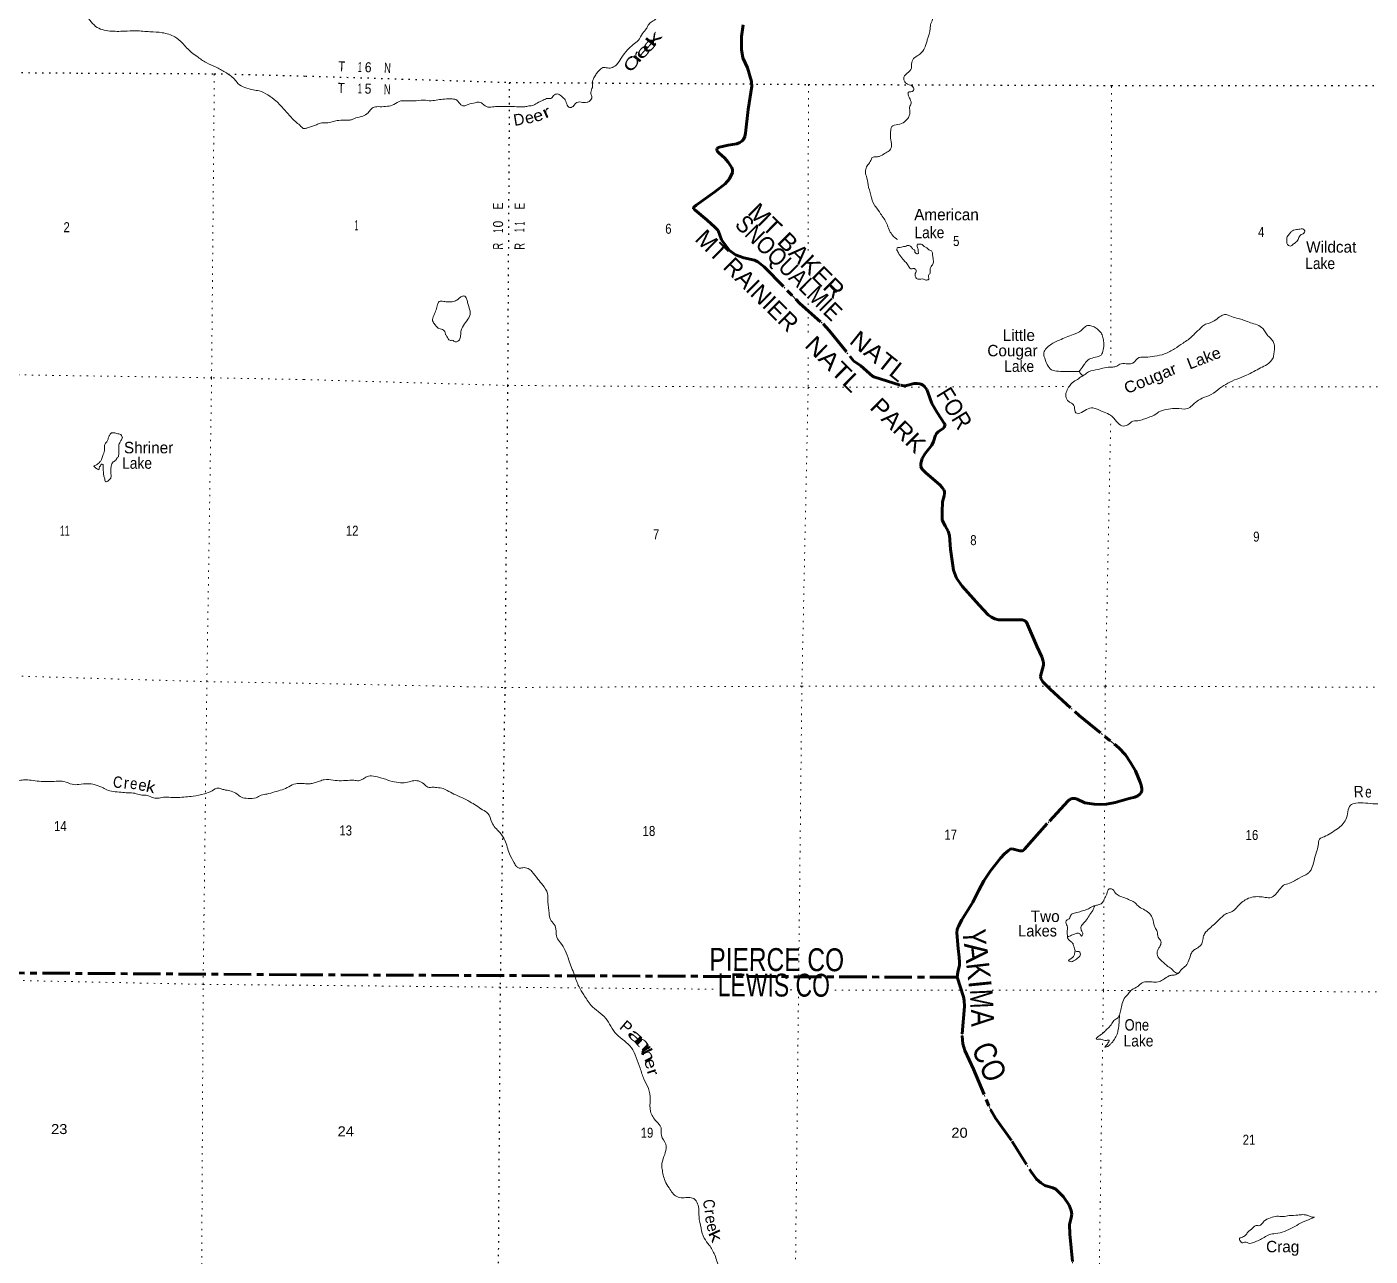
# Model space of a CAD drawing. Header units: feet. Extents: x -252658 to 9, y -366365 to -181930.
# Drawn here: x -130543 to -107069, y -267021 to -245541 of the extents above; entities that cross this region are included whole.
import ezdxf
from ezdxf.enums import TextEntityAlignment as Align

# ---------------------------------------------------------------- set-up
doc = ezdxf.new("R2010")
doc.units = ezdxf.units.FT
doc.header["$LTSCALE"] = 80
for name, pattern in [('DOT_DASHED', [7.7, 5, -1.2, 0.3, -1.2]), ('DOTTED', [1.5, 0.3, -1.2]), ('LONG_DASH_SHORT_DASH', [9.9, 6, -1.2, 1.5, -1.2])]:
    doc.linetypes.add(name, pattern=pattern)
for name, color, linetype, lineweight in [('11', 7, 'LONG_DASH_SHORT_DASH', 60), ('39', 7, 'Continuous', 13), ('44', 7, 'DOT_DASHED', 13), ('6', 7, 'DOTTED', 25), ('7', 7, 'DOTTED', 13)]:
    doc.layers.add(name, color=color, linetype=linetype, lineweight=lineweight)
doc.layers.add('12', color=7, linetype='Continuous')
doc.layers.add('41', color=7, linetype='Continuous')

msp = doc.modelspace()

# ---------------------------------------------------------------- linework, layer by layer
at = {"layer": '11'}
for p in [(-157198.49, -261905.1), (-114282.89, -262149.12)]:
    msp.add_line(p, (-125759.18, -262104.99), dxfattribs=at)
for points in [[(-118024.48, -245506.46), (-118051.73, -245709.8), (-118053.28, -245935.77), (-118030.84, -246081.12), (-117949.13, -246256.62), (-117879.34, -246496.03), (-117876.49, -246579.24), (-117940.72, -246986.89), (-117986.51, -247396.57), (-117998.76, -247455.72), (-118021.92, -247508.94), (-118045.86, -247538.79), (-118081.41, -247564.28), (-118138.07, -247585.45), (-118285.06, -247606.49), (-118439.86, -247643.21), (-118462.83, -247650.83), (-118478.95, -247668.08), (-118485.25, -247686.48), (-118484.99, -247702.1), (-118475.59, -247717.1), (-118446.71, -247746.32), (-118353.41, -247829.22), (-118288.11, -247907.76), (-118241.3, -247972.97), (-118221.79, -248005.61), (-118213.61, -248029.08), (-118210.25, -248055.41), (-118213.29, -248084.81), (-118266.64, -248194.47), (-118337.06, -248284.52), (-118519.37, -248423.04), (-118848.04, -248656.52), (-118886.99, -248690.51), (-118896.13, -248705.96), (-118891.12, -248719.38), (-118872.66, -248739.19), (-118651.98, -248918.7), (-118520.79, -249038.81), (-118464.56, -249101.55), (-118402.79, -249264.53), (-118271.19, -249444.94), (-118160.34, -249522.78), (-118015.84, -249578.22), (-117829.67, -249617.95), (-117766.23, -249648.64), (-117657.01, -249733.83), (-117032.81, -250375.47), (-116630.08, -250729.73), (-116521.29, -250847.14), (-116098.2, -251377.26), (-115967.19, -251466.89), (-115767.85, -251644.92), (-115743.19, -251658.38), (-115268.12, -251804.93), (-115222.45, -251812.95), (-115168.41, -251808.09), (-115035.04, -251775.03), (-114979.85, -251770.39), (-114931.46, -251779.5), (-114893.1, -251797.77), (-114859.14, -251824.07), (-114837.55, -251848.33), (-114817.65, -251879.64), (-114797.26, -251922.39), (-114725.8, -252122.61), (-114632.43, -252281.97), (-114504.56, -252475.69)], [(-114504.56, -252475.69), (-114497.19, -252491.74), (-114495.98, -252504.14), (-114498.35, -252515.02), (-114512.21, -252537.24), (-114525.89, -252550.98), (-114616.09, -252618.85), (-114646.68, -252648.47), (-114661.98, -252676.48), (-114698.03, -252788.92), (-114729.39, -252848.47), (-114846.64, -252996.86), (-114895.11, -253081.98), (-114920.95, -253168.24), (-114920.94, -253223.2), (-114904.87, -253261.49), (-114831.22, -253331.76), (-114590.76, -253544.7), (-114544.99, -253592.53), (-114517.18, -253629.91), (-114506.92, -253658.59), (-114504.56, -253689.47), (-114511.12, -253734.11), (-114539.98, -253842.1), (-114548.67, -254016.74), (-114545, -254159.22), (-114496.35, -254261.4), (-114442.99, -254351.11), (-114421.27, -254429.96), (-114402.65, -254668.58), (-114349.59, -255031.89), (-114296.17, -255176.85), (-114199.57, -255311.43), (-113900.65, -255648.36), (-113743.76, -255816.22), (-113685.74, -255858.89), (-113628.83, -255885.52), (-113560.58, -255899.85), (-113472.93, -255904.98), (-113149.69, -255903.08), (-113105.89, -255915.55), (-113075.82, -255942.92), (-112895.98, -256363.11), (-112806.26, -256547.24), (-112781.54, -256622.18), (-112776.73, -256657.21), (-112778.45, -256692.02), (-112828.68, -256887.78), (-112823.67, -256928.28), (-112789.26, -256983.79), (-112658.1, -257115.95), (-112150.8, -257576.08), (-111459.63, -258139.21), (-111344.04, -258262.39), (-111255.75, -258395.22), (-111171.22, -258539.52), (-111088.35, -258738.67), (-111070.27, -258793.33), (-111059.25, -258848.71), (-111060.42, -258893.69), (-111068.43, -258920.19), (-111084.77, -258944.77), (-111127.87, -258976.68), (-111182.88, -259000.53), (-111279.81, -259025.47), (-111522.98, -259092.17), (-111672.89, -259123.77), (-111773.81, -259131.1), (-111889.79, -259124.91), (-112053.69, -259101.09), (-112188.06, -259034.17), (-112225.7, -259024.53), (-112274.4, -259025.9), (-112313.47, -259038.5), (-112345.75, -259064.75), (-112712.29, -259462.93), (-112981.48, -259762.46), (-113108.12, -259911.57), (-113127.18, -259930.71), (-113145.5, -259939.34), (-113165.76, -259941.78), (-113188.11, -259939.65), (-113322.62, -259905.16), (-113356.95, -259908.9), (-113391.29, -259932.42), (-113458.22, -259993.61), (-113526.84, -260067.36), (-113705.16, -260290.53), (-113820.77, -260465.15), (-113904.79, -260625.29), (-114011.73, -260836.95), (-114205.78, -261144.36), (-114261.96, -261254.13), (-114284.42, -261315.2), (-114293.99, -261371.68), (-114270.08, -261644.86), (-114249.22, -261798.19), (-114244.18, -261884.55), (-114247.25, -261938.5), (-114271.31, -262058.24), (-114282.89, -262149.12)], [(-114282.89, -262149.12), (-114173.88, -262490.48), (-114160.98, -262554.62), (-114158.15, -262656.58), (-114200.76, -263169.41), (-114188.15, -263308.76), (-114148.84, -263427.05), (-114000.34, -263752.34), (-113704.4, -264460.19), (-113615.17, -264610.36), (-113326.97, -265015.46), (-112989.43, -265550.89), (-112899.26, -265675.88), (-112826.11, -265741.21), (-112754.49, -265786.46), (-112614.7, -265826.39), (-112562.14, -265852.69), (-112429.46, -265983.77), (-112330.25, -266130.78), (-112292.1, -266221.19), (-112282.13, -266288.36), (-112290.78, -266350.42), (-112321.06, -266470.46), (-112314, -266634.62), (-112261.31, -267232.99)]]:
    msp.add_lwpolyline(points, dxfattribs=at)
at = {"layer": '39'}
for points in [[(-115329.03, -249255.59), (-115376.55, -249224.29), (-115427.47, -249166.74), (-115475.81, -249085.09), (-115515.6, -248981.49), (-115563.8, -248893.81), (-115624.06, -248805.84), (-115711.55, -248678.99), (-115731.07, -248654.38), (-115793.37, -248481.81), (-115843.42, -248301.48), (-115871.98, -248147.82), (-115885.15, -248109.26), (-115887.8, -248050.82), (-115857.79, -247970.99), (-115803.75, -247895.74), (-115774.12, -247832.01), (-115733.41, -247810.81), (-115677.11, -247810.11), (-115622.53, -247797.28), (-115530.75, -247741.03), (-115461.31, -247694.33), (-115433.21, -247610.43), (-115448.41, -247487.28), (-115447.97, -247382.6), (-115425.52, -247282.46), (-115386.78, -247259.21), (-115257.44, -247230), (-115159.16, -247153.77), (-115121.58, -247094.25), (-115110.07, -247032.11), (-115116.13, -246947.42), (-115090.22, -246871.52), (-115118.33, -246784.3), (-115139.21, -246731.47), (-115142.24, -246689.12), (-115095.65, -246674.1), (-115050.98, -246655.01), (-115057.5, -246590.43), (-115150.9, -246543.98), (-115211.72, -246480.15), (-115216.29, -246417.64), (-115160.48, -246352.5), (-115086.03, -246263.64), (-115082.37, -246193.26), (-115045.9, -246095.47), (-114962.06, -246035.01), (-114865.27, -245936.6), (-114828.81, -245838.8), (-114807.07, -245768.84), (-114758.15, -245568.66), (-114746.12, -245484.39), (-114707.55, -245382.62), (-114723.56, -245293.67), (-114727.61, -245209.02), (-114687.87, -245143.51), (-114713.17, -245022.13), (-114664.27, -244908.52), (-114507.57, -244741.04), (-114414.61, -244634.49), (-114392.49, -244548.44), (-114448.9, -244382.05), (-114452.71, -244287.34), (-114466.19, -244176.3), (-114568.54, -244083.33), (-114610.77, -243997.8), (-114633.6, -243942.91), (-114647.11, -243747.32), (-114694.98, -243645.55), (-114756.83, -243539.43), (-114769.29, -243470.69), (-114832.74, -243261.86), (-114842.44, -243160.98), (-114795.55, -243047.32), (-114800.71, -242924.4), (-114815.4, -242779.11), (-114786.4, -242656.98), (-114807.68, -242535.7), (-114832.29, -242470.7), (-114850.31, -242381.71), (-114836.4, -242216.95), (-114852.62, -242051.49), (-114893.81, -241921.69), (-114954.39, -241847.81), (-115080.72, -241748.25), (-115112.37, -241640.81), (-115098.84, -241492.15), (-115088.71, -241317.24), (-115086.99, -241158.24), (-115016.65, -241073.31), (-114955.32, -240943.88)], [(-125677.84, -247316.01), (-125692.89, -247318.48), (-125712.38, -247316.06), (-125723.94, -247309.17), (-125733.08, -247299.68), (-125753.46, -247279.25), (-125907.54, -247139.6), (-126047.24, -246984.13), (-126187.1, -246836.71), (-126329.78, -246731.46), (-126485.17, -246660.16), (-126587.32, -246642.14), (-126733.24, -246601.18), (-126854.44, -246528.51), (-126917.34, -246454.93), (-127077.79, -246333.26), (-127244.81, -246239.61), (-127410.21, -246166.11), (-127568.92, -246058.55), (-127750.89, -245906.31), (-127821.67, -245824.53), (-127956.27, -245717.43), (-128175.91, -245642.9), (-128392.66, -245626.74), (-128637.53, -245610.05), (-128840.63, -245616.26), (-129093.81, -245613.49), (-129341.46, -245532.4), (-129443.84, -245421.88), (-129534.33, -245319.63), (-129791.44, -245103.63), (-130044.65, -244893.74), (-130250.5, -244728.98), (-130452.48, -244572.34), (-130677.57, -244467.55), (-130979.58, -244391.46), (-131140.96, -244318.03), (-131268.11, -244241.23), (-131495.09, -244234.93), (-131727.37, -244190.33), (-131904.51, -244100.51), (-132058.93, -243978.95), (-132226.18, -243897.37), (-132491.72, -243805.89), (-132620.92, -243731.06), (-132805.05, -243586.82), (-133021.56, -243454.03), (-133275.32, -243376.85), (-133372.06, -243391.11), (-133607.66, -243414.81), (-133781.6, -243471.85), (-134000.93, -243485.8), (-134127.11, -243463.31), (-134300.89, -243512.31), (-134506.05, -243520.5), (-134657.96, -243477.41), (-134750.76, -243391.2), (-134879.22, -243278.18), (-134985.51, -243266.12), (-135139.63, -243337.61), (-135317.05, -243418.49)], [(-125677.84, -247316.01), (-125624.12, -247301.2), (-125549.16, -247276.77), (-125484.26, -247252.11), (-125411.22, -247223.61), (-125306.6, -247220), (-125209.64, -247200.11), (-125118.71, -247180.07), (-124997.83, -247168.79), (-124899.33, -247169.07), (-124844.7, -247154.23), (-124791.9, -247131.3), (-124674.61, -247101.81), (-124580.73, -247041.59), (-124533.15, -246984.31), (-124475.95, -246945.38), (-124371.19, -246935.73), (-124242.36, -246928.66), (-124131.1, -246899.03), (-124006.99, -246835.48), (-123914.47, -246833.6), (-123779.81, -246834.72), (-123612.67, -246822.5), (-123476.18, -246831.71), (-123359.23, -246816.31), (-123244.33, -246802.87), (-123111.58, -246799.91), (-123027.66, -246822), (-122959.18, -246902.1), (-122909.42, -246923.39), (-122830.4, -246897.04), (-122707.04, -246865.68), (-122638.45, -246855.2), (-122561.08, -246899.27), (-122511.65, -246934.64), (-122405.21, -246939.13), (-122298.49, -246931.54), (-122091.5, -246934.34), (-121952.86, -246937.56), (-121842.31, -246938.11), (-121773.62, -246923.6), (-121690.87, -246909.42), (-121603.24, -246859.11), (-121521.98, -246822.75), (-121438.85, -246792.47), (-121388.67, -246795.65), (-121337.16, -246742.49), (-121266.14, -246713.95), (-121180.97, -246768.27), (-121124.3, -246838.03), (-121088.2, -246927.45), (-121046.53, -246950.56), (-120983.4, -246915.79), (-120948.2, -246872.32), (-120909.6, -246855.1), (-120805.31, -246865.57), (-120752.89, -246858.74), (-120704.1, -246835.71), (-120670.44, -246772.07), (-120687.16, -246713.3), (-120684.02, -246665.06), (-120655.82, -246577.14), (-120658.24, -246508.63), (-120640.7, -246446.63), (-120602.94, -246379.06), (-120557.32, -246319.73), (-120514.09, -246276.44), (-120477.36, -246253.14), (-120397.08, -246259.03), (-120308.44, -246251.02), (-120236.94, -246202.36), (-120157.91, -246089.44), (-120047.98, -245945.03), (-119945.25, -245850.79), (-119857.07, -245776.34), (-119783.87, -245655.24), (-119717.64, -245574.24), (-119692.35, -245524.49), (-119648.93, -245473.16), (-119577.39, -245422.48), (-119536.31, -245385.18), (-119518.49, -245311.11), (-119509.04, -245250.94), (-119463.8, -245207.7), (-119398.18, -245152.85), (-119289.57, -245064.78), (-119224.24, -245022.01), (-119183.35, -244992.77), (-119158.43, -244980.14)], [(-108208.48, -249111.69), (-108226.17, -249146.81), (-108287.25, -249179.62), (-108318.8, -249239.28), (-108366.52, -249302.59), (-108419.8, -249345.65), (-108458.59, -249370.92), (-108496.57, -249361.98), (-108526.5, -249266.67), (-108523.5, -249224.46), (-108481.86, -249163.02), (-108446.62, -249117.53), (-108357.36, -249083.37), (-108274.66, -249071.2), (-108234.57, -249076.16), (-108215.04, -249100.77), (-108208.48, -249111.69)], [(-115216.97, -249620.56), (-115287.27, -249532.36), (-115322.07, -249473.17), (-115337.39, -249440.61), (-115336.78, -249414.45), (-115324.3, -249396.62), (-115300.24, -249399.19), (-115259.82, -249390.07), (-115223.37, -249378.83), (-115193.23, -249379.53), (-115158.7, -249364.23), (-115132.48, -249360.81), (-115096.79, -249381.77), (-115075.16, -249402.41), (-115057.55, -249422.95), (-115023.96, -249447.89), (-115022.61, -249476.1), (-115014.85, -249488.36), (-114991.12, -249505.02), (-114966.92, -249501.56), (-114960.7, -249493.65), (-114964.15, -249469.41), (-114965.17, -249427.11), (-114978.53, -249396.6), (-114983.8, -249364.27), (-114985.43, -249348.12), (-114936.98, -249339.18), (-114898.95, -249346.11), (-114863.49, -249377.13), (-114815.88, -249404.41), (-114778.46, -249437.49), (-114746.5, -249446.28), (-114726.88, -249466.87), (-114715.96, -249515.44), (-114707.47, -249582.07), (-114700.7, -249636.58), (-114718.29, -249700.59), (-114738.99, -249726.28), (-114758.25, -249776.17), (-114757.56, -249832.55), (-114764.11, -249854.54), (-114780.61, -249872.28), (-114785.43, -249906.39), (-114778.38, -249948.83), (-114808.9, -249964.23), (-114833.05, -249965.68), (-114874.87, -249948.6), (-114919.07, -249947.58), (-114985.38, -249946.03), (-115006.96, -249923.39), (-115018.35, -249894.94), (-115017.27, -249848.66), (-115000.39, -249814.83), (-115003.94, -249794.62), (-115019.54, -249774.12), (-115047.39, -249761.4), (-115069.72, -249770.94), (-115093.79, -249768.37), (-115123.31, -249741.51), (-115144.66, -249708.81), (-115191.42, -249645.31), (-115216.97, -249620.56)], [(-123258.87, -250339.65), (-123186.63, -250345.36), (-123110.19, -250343.11), (-123033.22, -250318.72), (-122983.97, -250275.58), (-122933.08, -250248.58), (-122904.81, -250243.2), (-122857.67, -250290.59), (-122841.14, -250357.41), (-122802.11, -250493.2), (-122797.78, -250565.77), (-122854.67, -250677.19), (-122931.65, -250788.14), (-122960.36, -250898.19), (-122968.18, -250974.51), (-123009.83, -251035.95), (-123060.25, -251042.83), (-123101.92, -251019.72), (-123154.16, -251018.51), (-123202.83, -250950.94), (-123230.02, -250910.05), (-123239.03, -250865.55), (-123298.41, -250825.92), (-123342.33, -250812.82), (-123393.48, -250765.33), (-123436.46, -250711.99), (-123451.73, -250677.41), (-123431.43, -250583.26), (-123390.9, -250483.55), (-123368.68, -250393.47), (-123337.32, -250341.86), (-123306.88, -250331.8), (-123258.87, -250339.65)], [(-112089.71, -251639.13), (-112061.46, -251620.46), (-111987.91, -251569.83), (-111824.08, -251527.33), (-111712.82, -251497.71), (-111581.84, -251484.65), (-111513.34, -251478.19), (-111444.04, -251437.52), (-111329.23, -251428.11), (-111232.65, -251424.31), (-111177.46, -251385.33), (-111136.05, -251333.95), (-110998.91, -251314.99), (-110835.64, -251296.64), (-110659.81, -251256.44), (-110486.81, -251165.84), (-110337.73, -251066.63), (-110169.96, -250941.68), (-110099.86, -250866.81), (-110038.31, -250813.89), (-109982.69, -250756.8), (-109899.56, -250726.52), (-109765.31, -250659.18), (-109677.36, -250594.79), (-109614.41, -250568.06), (-109488.54, -250601.19), (-109374.82, -250638.05), (-109280.95, -250664.39), (-109185.31, -250700.84), (-109071.59, -250737.7), (-108964.32, -250792.54), (-108913.45, -250852.1), (-108868.84, -250921.58), (-108806.01, -250985.45), (-108755.47, -251059.1), (-108739.79, -251162.13), (-108749.85, -251248.47), (-108765.71, -251324.6), (-108870.91, -251438.92), (-108984.94, -251500.69), (-109103.03, -251564.38), (-109231.16, -251627.84), (-109395.56, -251694.48), (-109558.13, -251769.21), (-109692.86, -251856.68), (-109844.13, -251963.89), (-110004.51, -252030.62), (-110120.82, -252104.42), (-110180.36, -252157.39), (-110268.08, -252211.72), (-110456.94, -252207.33), (-110589.97, -252222.36), (-110731.46, -252255.31), (-110843.67, -252325.18), (-110941.1, -252365.19), (-111005.96, -252387.84), (-111099.23, -252421.91), (-111216.09, -252433.29), (-111301.99, -252495.72), (-111404.93, -252513.46), (-111499.67, -252438.78), (-111605.62, -252327.61), (-111716.96, -252274.69), (-111854.27, -252215.13), (-111938.33, -252199.09), (-112054.03, -252246.73), (-112171.74, -252294.32), (-112209.77, -252287.4), (-112237.36, -252178.05), (-112288.19, -252116.47), (-112335.8, -252089.2), (-112385.87, -251995.43), (-112371.74, -251907.18), (-112323.4, -251817.71), (-112275.78, -251758.42), (-112181.94, -251700.21), (-112124.64, -251657.25), (-112089.71, -251639.13)], [(-112155.75, -251561), (-112305.36, -251562.46), (-112482.21, -251560.36), (-112608.51, -251545.35), (-112697.23, -251470.81), (-112754.3, -251332.59), (-112773.07, -251275.79), (-112755.11, -251195.68), (-112674.67, -251108.97), (-112497.56, -251014.44), (-112258.07, -250917.33), (-112117.7, -250846.11), (-112070.45, -250802.91), (-112009.09, -250758.04), (-111950.96, -250765.43), (-111875.23, -250793.36), (-111802.21, -250851.42), (-111761.24, -250904.72), (-111735.14, -250991.89), (-111721, -251074.76), (-111735.65, -251185.14), (-111769.92, -251274.94), (-111869.36, -251314.9), (-111980.76, -251350.56), (-112056.94, -251427.31), (-112098.63, -251490.76), (-112131.81, -251534.28), (-112155.75, -251561)], [(-112089.71, -251639.13), (-112133.13, -251590.62), (-112155.75, -251561)], [(-129378.71, -253217.19), (-129327.98, -253192), (-129266.74, -253142.89), (-129239.81, -253101.17), (-129216.4, -253033.24), (-129186.53, -252943.32), (-129187.46, -252887), (-129186.92, -252858.86), (-129170.04, -252816.95), (-129147.43, -252791.23), (-129124.45, -252745.42), (-129105.28, -252689.48), (-129092.84, -252669.6), (-129076.27, -252643.77), (-129043.93, -252634.33), (-129005.8, -252637.06), (-128935.79, -252654.47), (-128903.84, -252665.13), (-128882.4, -252699.72), (-128874.67, -252715.95), (-128901.87, -252771.74), (-128920.72, -252811.6), (-128933.47, -252847.56), (-128936.33, -252891.74), (-128935.44, -252950.07), (-128938.46, -253002.3), (-128939, -253030.44), (-128943.48, -253054.49), (-128963.8, -253066.17), (-128980.53, -253100.04), (-129033.62, -253143.27), (-129067.19, -253217.04), (-129076.62, -253289.25), (-129073.76, -253349.63), (-129072.72, -253399.92), (-129077.32, -253430), (-129108.07, -253461.59), (-129128.51, -253479.3), (-129154.86, -253490.87), (-129172.75, -253480.48), (-129181.94, -253436.07), (-129200.99, -253381.41), (-129204.23, -253341.13), (-129207.36, -253294.83), (-129210.65, -253256.56), (-129209.64, -253204.29), (-129217.37, -253188.06), (-129241.36, -253181.58), (-129257.97, -253209.41), (-129280.89, -253251.21), (-129285.44, -253279.27), (-129311.37, -253268.73), (-129337.14, -253250.15), (-129360.9, -253231.6), (-129378.71, -253217.19)], [(-125740.74, -258762.17), (-125845.73, -258765.52), (-125965.34, -258819.57), (-126082.91, -258871.64), (-126214.27, -258909.37), (-126347.64, -258947.07), (-126448.52, -258967.29), (-126537.8, -259011.85), (-126678.71, -259023.26), (-126794.84, -259000.96), (-126866.16, -258947.33), (-126971.71, -258897.08), (-127069.81, -258877.13), (-127133.79, -258859.83), (-127195.76, -258842.57), (-127307.22, -258890.74), (-127440.86, -258942.51), (-127638.64, -258985.02), (-127767.49, -258996.66), (-127906.38, -259008.11), (-128028.93, -259005.8), (-128155.46, -259001.4), (-128260.36, -259021.53), (-128352.5, -259005.72), (-128458.28, -258967.52), (-128558.66, -258961.61), (-128654.59, -258933.65), (-128779.03, -258925.27), (-128897.41, -258914.99), (-129035.84, -258902.32), (-129143.79, -258872.13), (-129235.35, -258826.16), (-129365.13, -258781.48), (-129471.34, -258765.4), (-129634.42, -258780.42), (-129752.91, -258776.17), (-129894.7, -258729.25), (-130033.29, -258724.62), (-130292.57, -258725.75), (-130434.98, -258711), (-130557.34, -258698.63), (-130645.93, -258707.01), (-130815.54, -258748.05), (-130952.31, -258753.51), (-131104.64, -258732.53), (-131270.35, -258675.11), (-131443.82, -258603.46), (-131621.23, -258527.72), (-131738.53, -258461.16), (-131884.07, -258400.09), (-131972.89, -258420.53), (-132089.03, -258502.8), (-132206.17, -258532.76), (-132300.09, -258504.84), (-132470.59, -258487.54), (-132645.8, -258506.35), (-132768.97, -258536.2), (-132955.7, -258526.64), (-133071.68, -258496.3), (-133203.66, -258461.63), (-133381.46, -258405.99), (-133480.13, -258416.19), (-133591.21, -258444.25), (-133844.07, -258320.84), (-133963.5, -258364.83), (-134094.7, -258394.52), (-134266.32, -258435.52), (-134442.96, -258424.14), (-134632.51, -258456.76), (-134854.54, -258506.85), (-135035.01, -258589.91), (-135233.36, -258662.58), (-135427.31, -258715.22), (-135636.64, -258835.94), (-135860.34, -258972.47), (-136069.98, -259109.27), (-136306.12, -259265.68), (-136532.21, -259422.27), (-136684.59, -259507.87), (-136910.96, -259573.98), (-137129.36, -259644.25), (-137370.06, -259724.16), (-137530.36, -259803.58), (-137649.78, -259952.14), (-137811.86, -260124.02), (-137927.19, -260268.63), (-138128.25, -260377.44), (-138300.64, -260458.64), (-138476.7, -260521.67), (-138633.91, -260544.84), (-138776.24, -260630.63)], [(-125740.74, -258762.17), (-125734.18, -258762.17), (-125657.64, -258767.38), (-125573.16, -258765.32), (-125502.32, -258744.82), (-125427.37, -258720.39), (-125346.39, -258696.1), (-125189.81, -258705.78), (-125047.25, -258713.11), (-124896.33, -258706.55), (-124803.91, -258708.7), (-124731.62, -258712.39), (-124691.02, -258695.22), (-124619.66, -258652.59), (-124520.59, -258628.72), (-124382.57, -258658.1), (-124296.65, -258680.22), (-124199, -258716.72), (-124044.91, -258746.47), (-123918.28, -258747.39), (-123811.04, -258717.68), (-123700.49, -258718.23), (-123607.19, -258768.71), (-123534.17, -258826.78), (-123445.71, -258826.82), (-123403.62, -258831.83), (-123293.35, -258844.45), (-123199.81, -258884.88), (-123082.64, -258945.98), (-122941.4, -259009.66), (-122800.35, -259081.38), (-122691.35, -259148.33), (-122578.48, -259221.42), (-122489.48, -259283.88), (-122418.77, -259440.53), (-122280.22, -259618.9), (-122188.86, -259751.88), (-122149.49, -259873.58), (-122108.03, -259991.31), (-122027.27, -260148.2), (-121982.62, -260215.67), (-121938.98, -260240.84), (-121878.52, -260234.19), (-121784.37, -260248.46), (-121717.23, -260300.35), (-121613.81, -260433.61), (-121527.76, -260536.26), (-121444.76, -260683.14), (-121436.2, -260832.31), (-121416.71, -261030.05), (-121393.09, -261137.3), (-121326.81, -261225.41), (-121293.28, -261338.92), (-121281.76, -261447.9), (-121217.72, -261546.02), (-121134.39, -261678.81), (-121070.04, -261849.41), (-120975.57, -262107.28), (-120893.99, -262314.51), (-120810.8, -262453.34), (-120682.48, -262639.52), (-120558.36, -262747.09), (-120424.47, -262866.96), (-120339.22, -263003.82), (-120239.96, -263143.02), (-120101.96, -263258.97), (-119976.1, -263378.66), (-119893.72, -263551.69), (-119825.68, -263736.47), (-119759.88, -263931.26), (-119681.28, -264094.14), (-119651.6, -264286.08), (-119644.4, -264493.6), (-119543.89, -264665.04), (-119460.09, -264777.71), (-119455.16, -264910.69), (-119374.41, -265067.58), (-119385.84, -265212.26), (-119446.31, -265476.6), (-119442.77, -265496.81), (-119389.45, -265709.43), (-119319.9, -265829.82), (-119184.76, -265981.94), (-119078.69, -266002.52), (-118980.01, -265994.75), (-118890.07, -266016.97), (-118821.77, -266105.12), (-118796.87, -266329.16), (-118761.4, -266531.3), (-118705.23, -266707.75), (-118617.6, -266828.56), (-118521.1, -266999.91)], [(-111449.67, -262810.88), (-111427.02, -262719.66), (-111402.23, -262605.49), (-111347.4, -262496.04), (-111291.64, -262432.91), (-111231.82, -262367.87), (-111127.89, -262307.87), (-111051.99, -262243.2), (-110951.11, -262227.43), (-110854.71, -262231.68), (-110749.95, -262222.04), (-110676.68, -262183.48), (-110582.84, -262125.26), (-110524.2, -262110.52), (-110496.07, -262111.17), (-110449.38, -262092.12), (-110420.97, -262080.71), (-110381.53, -262027.27), (-110309.79, -261968.54), (-110247.39, -261879.4), (-110206.43, -261761.57), (-110174.79, -261697.88), (-110121.51, -261654.83), (-110041.93, -261604.34), (-109995.65, -261516.84), (-109979.37, -261422.6), (-109937.63, -261357.13), (-109769.15, -261202.01), (-109653.95, -261089.93), (-109578.29, -261035.32), (-109481, -261001.34), (-109405.01, -260932.65), (-109332.89, -260857.82), (-109251.07, -260797.32), (-109135.36, -260749.68), (-109010.51, -260740.5), (-108900.24, -260753.13), (-108799.78, -260755.46), (-108715.94, -260695), (-108651.77, -260615.96), (-108581.67, -260541.09), (-108480.31, -260505.2), (-108309.32, -260414.55), (-108156.65, -260333.55), (-108117.58, -260296.2), (-108088.09, -260238.51), (-108049.05, -260116.61), (-108005.04, -259954.57), (-107976.38, -259846.52), (-107951.63, -259734.36), (-107872.24, -259691.92), (-107754.2, -259630.24), (-107639.8, -259552.37), (-107555.72, -259481.85), (-107495.33, -259392.66), (-107455.91, -259254.67), (-107413.09, -259142.92), (-107317.72, -259104.88), (-107150.86, -259104.73), (-106976.25, -259116.84), (-106847.57, -259115.8), (-106739.31, -259128.38), (-106590.44, -259123.79), (-106484.04, -259130.28), (-106402.42, -259164.39), (-106260.32, -259105.28), (-106194.3, -259118.9), (-106104.92, -259165.26), (-106053.84, -259130.21), (-105991.35, -259037.05), (-105943.54, -258969.71), (-105891.67, -258987.02), (-105817.38, -258990.76), (-105748.55, -258970.21), (-105630.29, -258985.04), (-105491.42, -258978.2), (-105272.37, -258981.28), (-105120.66, -259027.08), (-104916.22, -259138.52), (-104766.09, -259166.17), (-104642.97, -259144.87), (-104514.98, -259087.45), (-104407.26, -259037.61), (-104310.02, -259005.65), (-104237.12, -258983.18), (-104188.53, -258968.21), (-104038.54, -259001.89), (-103971.67, -258979.28), (-103869.82, -259007.82), (-103810.89, -258981)], [(-111880.89, -260899.29), (-111820.19, -260882.58), (-111757.25, -260855.86), (-111715.37, -260784.36), (-111671.05, -260694.79), (-111630.75, -260605.14), (-111586.51, -260604.15), (-111519.84, -260676.16), (-111456.68, -260725.94), (-111353.01, -260762.58), (-111269.42, -260798.74), (-111193.87, -260834.72), (-111123.1, -260902.8), (-111031.95, -260959.27), (-110936.92, -261021.88), (-110876.57, -261105.82), (-110826.43, -261282.13), (-110789.76, -261347.4), (-110771.98, -261446.46), (-110725.46, -261520.01), (-110735.24, -261594.27), (-110781.37, -261675.74), (-110785.5, -261766.24), (-110707.4, -261864.68), (-110601.03, -261957.75), (-110531.88, -262009.68), (-110470.92, -262067.47), (-110428.96, -262078.51), (-110408.71, -262071.32)], [(-112354.92, -261434.89), (-112363.9, -261351.09), (-112358.09, -261274.73), (-112386.1, -261183.48), (-112371.24, -261149.61), (-112328.43, -261124.43), (-112290.52, -261050.82), (-112219.54, -261024.29), (-112118.33, -260994.43), (-112027.2, -260966.35), (-111954.02, -260931.81), (-111907.15, -260904.72), (-111880.89, -260899.29)], [(-111880.88, -260899.29), (-111916.98, -260980.99), (-111981.44, -261072.1), (-112039.96, -261167.37), (-112091.41, -261218.51), (-112122.92, -261276.16), (-112108.4, -261342.94), (-112091.5, -261393.66), (-112110.43, -261429.45), (-112143.64, -261388.42), (-112193.68, -261379.2), (-112248.45, -261400.08), (-112289.01, -261415.24), (-112319.53, -261430.64), (-112354.92, -261434.89)], [(-112223.6, -261688.99), (-112234.3, -261654.06), (-112249.29, -261607.41), (-112268.06, -261550.61), (-112305.53, -261519.54), (-112346.73, -261476.31), (-112355.88, -261437.84), (-112354.92, -261434.89)], [(-112223.6, -261688.99), (-112175.06, -261699.73), (-112148.99, -261702.35), (-112136.34, -261763.04), (-112175.65, -261810.44), (-112230.88, -261851.43), (-112271.59, -261872.63), (-112311.82, -261873.71), (-112339.52, -261854.95), (-112312.88, -261833.42), (-112263.77, -261796.31), (-112236.52, -261748.63), (-112231.88, -261722.57), (-112223.6, -261688.99)], [(-111449.67, -262810.88), (-111456.41, -262944.45), (-111471.29, -263064.9), (-111491.17, -263140.94), (-111537.49, -263230.45), (-111579.04, -263287.87), (-111611.99, -263321.33), (-111640.78, -263348.84), (-111663.16, -263360.4), (-111693.44, -263365.74), (-111703.58, -263369.53), (-111680.78, -263339.86), (-111660.12, -263316.18), (-111639.18, -263280.43), (-111628.8, -263266.58), (-111628.52, -263254.51), (-111676.74, -263253.39), (-111720.89, -263250.35), (-111760.75, -263235.33), (-111784.72, -263228.73), (-111808.83, -263228.17), (-111835.09, -263233.6), (-111853.03, -263227.15), (-111819.84, -263183.63), (-111766.76, -263148.62), (-111711.28, -263097.57), (-111647.54, -263036.64), (-111581.31, -262955.64), (-111529.52, -262890.41), (-111492.84, -262869.12), (-111459.75, -262829.63), (-111449.65, -262810.78)], [(-108038.01, -266341.4), (-108133.56, -266381.61), (-108285.85, -266446.52), (-108418.29, -266521.96), (-108566.61, -266588.97), (-108722.3, -266627.63), (-108827.25, -266645.33), (-108922.86, -266693.43), (-109099.83, -266781.93), (-109192.63, -266795.88), (-109246.41, -266774.5), (-109305.01, -266787.23), (-109334.58, -266762.38), (-109349.47, -266711.71), (-109322.98, -266696.22), (-109245.68, -266657.75), (-109204.18, -266602.35), (-109157.03, -266563.18), (-109120.01, -266527.8), (-109060.75, -266486.9), (-109002.49, -266488.26), (-108965.71, -266462.94), (-108924.3, -266411.56), (-108808.27, -266349.83), (-108697.1, -266324.23), (-108594.68, -266328.62), (-108481.74, -266313.13), (-108330.77, -266304.56), (-108246.15, -266296.46), (-108191.99, -266301.74), (-108167.93, -266304.32), (-108116.21, -266327.66), (-108054.26, -266343.19), (-108038.01, -266341.4)], [(-118521.1, -266999.91), (-118445.92, -267223.1), (-118373.5, -267478.44), (-118325.22, -267648.67), (-118309.86, -267679.22), (-118345.97, -267847.49), (-118460.39, -268011.93), (-118590.6, -268163.91), (-118625.76, -268291.94), (-118633.17, -268436.71), (-118548.66, -268519.2), (-118487.84, -268583.02), (-118465.49, -268744.6), (-118499.76, -268834.39), (-118572.58, -268939.4), (-118595.39, -268969.07), (-118604.92, -268981.65)]]:
    msp.add_spline(points, degree=3, dxfattribs=at)
at = {"layer": '44'}
for points in [[(-118024.48, -245506.46), (-118051.73, -245709.8), (-118053.28, -245935.77), (-118030.84, -246081.12), (-117949.13, -246256.62), (-117879.34, -246496.03), (-117876.49, -246579.24), (-117940.72, -246986.89), (-117986.51, -247396.57), (-117998.76, -247455.72), (-118021.92, -247508.94), (-118045.86, -247538.79), (-118081.41, -247564.28), (-118138.07, -247585.45), (-118285.06, -247606.49), (-118439.86, -247643.21), (-118462.83, -247650.83), (-118478.95, -247668.08), (-118485.25, -247686.48), (-118484.99, -247702.1), (-118475.59, -247717.1), (-118446.71, -247746.32), (-118353.41, -247829.22), (-118288.11, -247907.76), (-118241.3, -247972.97), (-118221.79, -248005.61), (-118213.61, -248029.08), (-118210.25, -248055.41), (-118213.29, -248084.81), (-118266.64, -248194.47), (-118337.06, -248284.52), (-118519.37, -248423.04), (-118848.04, -248656.52), (-118886.99, -248690.51), (-118896.13, -248705.96), (-118891.12, -248719.38), (-118872.66, -248739.19), (-118651.98, -248918.7), (-118520.79, -249038.81), (-118464.56, -249101.55), (-118402.79, -249264.53), (-118271.19, -249444.94), (-118160.34, -249522.78), (-118015.84, -249578.22), (-117829.67, -249617.95), (-117766.23, -249648.64), (-117657.01, -249733.83), (-117032.81, -250375.47), (-116630.08, -250729.73), (-116521.29, -250847.14), (-116098.2, -251377.26), (-115967.19, -251466.89), (-115767.85, -251644.92), (-115743.19, -251658.38), (-115268.12, -251804.93), (-115222.45, -251812.95), (-115168.41, -251808.09), (-115035.04, -251775.03), (-114979.85, -251770.39), (-114931.46, -251779.5), (-114893.1, -251797.77), (-114859.14, -251824.07), (-114837.55, -251848.33), (-114817.65, -251879.64), (-114797.26, -251922.39), (-114725.8, -252122.61), (-114632.43, -252281.97), (-114504.56, -252475.69)], [(-114504.56, -252475.69), (-114497.19, -252491.74), (-114495.98, -252504.14), (-114498.35, -252515.02), (-114512.21, -252537.24), (-114525.89, -252550.98), (-114616.09, -252618.85), (-114646.68, -252648.47), (-114661.98, -252676.48), (-114698.03, -252788.92), (-114729.39, -252848.47), (-114846.64, -252996.86), (-114895.11, -253081.98), (-114920.95, -253168.24), (-114920.94, -253223.2), (-114904.87, -253261.49), (-114831.22, -253331.76), (-114590.76, -253544.7), (-114544.99, -253592.53), (-114517.18, -253629.91), (-114506.92, -253658.59), (-114504.56, -253689.47), (-114511.12, -253734.11), (-114539.98, -253842.1), (-114548.67, -254016.74), (-114545, -254159.22), (-114496.35, -254261.4), (-114442.99, -254351.11), (-114421.27, -254429.96), (-114402.65, -254668.58), (-114349.59, -255031.89), (-114296.17, -255176.85), (-114199.57, -255311.43), (-113900.65, -255648.36), (-113743.76, -255816.22), (-113685.74, -255858.89), (-113628.83, -255885.52), (-113560.58, -255899.85), (-113472.93, -255904.98), (-113149.69, -255903.08), (-113105.89, -255915.55), (-113075.82, -255942.92), (-112895.98, -256363.11), (-112806.26, -256547.24), (-112781.54, -256622.18), (-112776.73, -256657.21), (-112778.45, -256692.02), (-112828.68, -256887.78), (-112823.67, -256928.28), (-112789.26, -256983.79), (-112658.1, -257115.95), (-112150.8, -257576.08), (-111459.63, -258139.21), (-111344.04, -258262.39), (-111255.75, -258395.22), (-111171.22, -258539.52), (-111088.35, -258738.67), (-111070.27, -258793.33), (-111059.25, -258848.71), (-111060.42, -258893.69), (-111068.43, -258920.19), (-111084.77, -258944.77), (-111127.87, -258976.68), (-111182.88, -259000.53), (-111279.81, -259025.47), (-111522.98, -259092.17), (-111672.89, -259123.77), (-111773.81, -259131.1), (-111889.79, -259124.91), (-112053.69, -259101.09), (-112188.06, -259034.17), (-112225.7, -259024.53), (-112274.4, -259025.9), (-112313.47, -259038.5), (-112345.75, -259064.75), (-112712.29, -259462.93), (-112981.48, -259762.46), (-113108.12, -259911.57), (-113127.18, -259930.71), (-113145.5, -259939.34), (-113165.76, -259941.78), (-113188.11, -259939.65), (-113322.62, -259905.16), (-113356.95, -259908.9), (-113391.29, -259932.42), (-113458.22, -259993.61), (-113526.84, -260067.36), (-113705.16, -260290.53), (-113820.77, -260465.15), (-113904.79, -260625.29), (-114011.73, -260836.95), (-114205.78, -261144.36), (-114261.96, -261254.13), (-114284.42, -261315.2), (-114293.99, -261371.68), (-114270.08, -261644.86), (-114249.22, -261798.19), (-114244.18, -261884.55), (-114247.25, -261938.5), (-114271.31, -262058.24), (-114282.89, -262149.12)], [(-114282.89, -262149.12), (-114173.88, -262490.48), (-114160.98, -262554.62), (-114158.15, -262656.58), (-114200.76, -263169.41), (-114188.15, -263308.76), (-114148.84, -263427.05), (-114000.34, -263752.34), (-113704.4, -264460.19), (-113615.17, -264610.36), (-113326.97, -265015.46), (-112989.43, -265550.89), (-112899.26, -265675.88), (-112826.11, -265741.21), (-112754.49, -265786.46), (-112614.7, -265826.39), (-112562.14, -265852.69), (-112429.46, -265983.77), (-112330.25, -266130.78), (-112292.1, -266221.19), (-112282.13, -266288.36), (-112290.78, -266350.42), (-112321.06, -266470.46), (-112314, -266634.62), (-112269.09, -267144.67)]]:
    msp.add_lwpolyline(points, dxfattribs=at)
at = {"layer": '6'}
for points in [[(-137947.9, -246296.82), (-132556.27, -246326.28), (-129592.29, -246348.09), (-127267.22, -246359.84), (-125672.77, -246400.09)], [(-125672.77, -246400.09), (-122111.73, -246511.1), (-116885.82, -246545.95), (-111587.15, -246564.36), (-106316.28, -246568.04), (-101039.61, -246581.92), (-95772.38, -246569.4), (-94254.87, -246572.45)], [(-122111.73, -246511.1), (-122143.37, -251806.99), (-122190.67, -257084.4), (-122273.18, -262320.72), (-122308.99, -267622.55), (-122313.02, -272941.23), (-122274.32, -274540.51)]]:
    msp.add_lwpolyline(points, dxfattribs=at)
at = {"layer": '7'}
for p, q in [((-116885.82, -246545.95), (-116887.77, -249540.77)), ((-111602.11, -251405.66), (-111587.15, -246564.36)), ((-116888.32, -250375.47), (-116888.69, -250943.94)), ((-114118.86, -262374.18), (-116464.96, -262371.98))]:
    msp.add_line(p, q, dxfattribs=at)
for points in [[(-127581.56, -274511.49), (-127542.51, -272797.39), (-127489.36, -267525.93), (-127462.69, -262272.07), (-127397.15, -256982.75), (-127315.14, -251673.63), (-127267.22, -246359.84)], [(-116888.94, -251318.91), (-116889.28, -251840.48), (-116999.6, -257062.06), (-117057.69, -262371.43), (-117115.17, -267654.64), (-117120.75, -272953.14), (-117089.14, -274567.66)], [(-125701.95, -251704.09), (-127315.14, -251673.63), (-132573.13, -251592.39), (-138030.02, -251611.97), (-143294.34, -251546.7), (-148601.87, -251532.9), (-153799, -251527.22)], [(-125701.95, -251704.09), (-122143.37, -251806.99), (-116889.28, -251840.48), (-112369.85, -251826.7)], [(-109601.74, -251828.6), (-106399.36, -251828.51), (-101074.29, -251835.46), (-95795.47, -251843.34), (-94276.64, -251846.44)], [(-111741.61, -263129.09), (-111730.57, -262376.41), (-111696.44, -257060.45), (-111600.91, -252384.09)], [(-153920.34, -256791.35), (-148719.41, -256809.17), (-143439.01, -256770.18), (-138074.47, -256953.97), (-132671.83, -256828.81), (-127397.15, -256982.75), (-125731.14, -257010.15)], [(-125731.14, -257010.15), (-122190.67, -257084.4), (-116999.6, -257062.06), (-111696.44, -257060.45), (-106448.14, -257083.73), (-101151.39, -257098.08), (-95823.05, -257137.31), (-94298.54, -257156.55)], [(-125760.18, -262287.89), (-127462.69, -262272.07), (-132702.06, -262163.04), (-138107.52, -262225.81), (-140355.46, -262174.79)], [(-118551.15, -262356.91), (-122273.18, -262320.72), (-125760.18, -262287.89)], [(-117033.38, -262371.45), (-117057.69, -262371.43), (-117208.66, -262369.96)], [(-94320.52, -262480.92), (-95837.32, -262463.8), (-101147.81, -262435.05), (-106476.43, -262407.88), (-111730.57, -262376.41), (-113774.2, -262374.5)], [(-111777.56, -274594.22), (-111812.13, -272975.82), (-111807.86, -267647.08), (-111743.37, -263249.18)]]:
    msp.add_lwpolyline(points, dxfattribs=at)

# ---------------------------------------------------------------- texts
at = {"layer": '12'}
for s, rotation, width, p in [('Y', 272.847, 0.8, (-114182.18, -261455.33)), ('K', 276.726, 0.85, (-114111.45, -262060.51)), ('M', 272.468, 0.75, (-114058.69, -262532.44)), ('A', 270.819, 0.85, (-114042.24, -262863.99))]:
    msp.add_text(s, height=400, rotation=rotation, dxfattribs=dict(at, width=width)).set_placement(p, align=Align.CENTER)
for s, rotation, width, p in [('PIERCE CO', 359.78, 0.8, (-118616.4, -262034.55)), ('LEWIS CO', 359.78, 0.75, (-118470.89, -262480.9)), ('CO', 293.834, 0.85, (-114041.92, -263392.34))]:
    msp.add_text(s, height=400, rotation=rotation, dxfattribs=dict(at, width=width)).set_placement(p)
for s, rotation, p in [('A', 276.458, (-114147.58, -261735.72)), ('I', 275.726, (-114085.22, -262284.47))]:
    msp.add_text(s, height=400, rotation=rotation, dxfattribs=at).set_placement(p, align=Align.CENTER)
at = {"layer": '41'}
for s, rotation, width, p in [('e', 47.915, 1.9, (-119600.28, -245921.06)), ('k', 51.533, 2, (-119512.75, -245813.6)), ('r', 54.064, 1.85, (-119801.31, -246119.05)), ('e', 48.948, 1.85, (-119706.66, -246031.3)), ('C', 55.208, 1.45, (-119896.25, -246238.6)), ('r', 24.577, 1.5, (-121424.04, -247119.14)), ('e', 14.076, 1.05, (-121738.8, -247222.65)), ('e', 17.203, 1.15, (-121581.66, -247183.53)), ('C', 354.646, 0.85, (-128963.36, -258838.81)), ('e', 353.113, 0.85, (-128685.21, -258860.11)), ('e', 349.784, 0.95, (-128537.48, -258888.02)), ('k', 347.237, 1.15, (-128399.16, -258917.14)), ('R', 1.467, 0.9, (-107266.2, -259003.53)), ('e', 358.176, 0.75, (-107100.59, -259008.03)), ('a', 314.704, 2.15, (-119956.59, -263258.91)), ('n', 313.735, 2.1, (-119849.61, -263360.51)), ('t', 304.208, 1.55, (-119800.09, -263467.01)), ('h', 297.084, 1.5, (-119771.06, -263553.42)), ('e', 289.953, 1.2, (-119732.69, -263689.98)), ('r', 288.739, 1.3, (-119693.54, -263836.26)), ('C', 276.689, 0.85, (-118719.46, -266122.28)), ('e', 279.431, 0.95, (-118682.43, -266395.06)), ('k', 294.297, 1.5, (-118600.87, -266708.68))]:
    msp.add_text(s, height=200, rotation=rotation, dxfattribs=dict(at, width=width)).set_placement(p, align=Align.CENTER)
for s, rotation, p in [('D', 9.37, (-121927.64, -247256.92)), ('r', 355.049, (-128812.98, -258852.06)), ('P', 319.609, (-120132.73, -263092.62)), ('r', 275.993, (-118698.12, -266259.7)), ('e', 283.626, (-118653.45, -266540.07))]:
    msp.add_text(s, height=200, rotation=rotation, dxfattribs=at).set_placement(p, align=Align.CENTER)
for s, p in [('American', (-115036.32, -248921.04)), ('Wildcat', (-108186.91, -249486.19)), ('Little', (-113490.53, -251028.38)), ('Cougar', (-113757.98, -251297.82)), ('Shriner', (-128846.46, -252992.78)), ('Two', (-112999.79, -261182.07)), ('Crag', (-108886.45, -266954.1))]:
    msp.add_text(s, height=200, dxfattribs=at).set_placement(p)
for s, width, p in [('Lake', 0.9, (-115031.3, -249233.43)), ('Lake', 0.9, (-108202.44, -249773.43)), ('Lake', 0.9, (-113462.64, -251570.63)), ('Lake', 0.9, (-128878.3, -253263.51)), ('Lakes', 0.95, (-113219.22, -261435.84)), ('One', 0.85, (-111360.61, -263080.51)), ('Lake', 0.9, (-111377.2, -263357.84))]:
    msp.add_text(s, height=200, dxfattribs=dict(at, width=width)).set_placement(p)
for s, rotation, width, p in [('Lake', 21.221, 1.05, (-110222.9, -251530.46)), ('Cougar', 22.504, 1.1, (-111319.88, -251959.95))]:
    msp.add_text(s, height=200, rotation=rotation, dxfattribs=dict(at, width=width)).set_placement(p)
at = {"layer": '44'}
for s, height, rotation, width, p in [('MT BAKER ', 300, 315.308, 1.05, (-117964.34, -248802.31)), ('SNOQUALMIE', 300, 315.308, 0.9, (-118188.43, -249011.6)), ('-', 350, 313.54, 1.8, (-116656.83, -250097.03)), ('NATL', 300, 315.308, 1.15, (-116969.69, -251122.08)), ('NATL', 300, 321.356, 1.1, (-116189.13, -251058.56)), ('FOR', 300, 301.811, 0.9, (-114662.03, -251962.09)), ('PARK', 300, 315.308, 1.05, (-115830.53, -252207.17))]:
    msp.add_text(s, height=height, rotation=rotation, dxfattribs=dict(at, width=width)).set_placement(p)
msp.add_text('MT RAINIER', height=300, rotation=315.308, dxfattribs=at).set_placement((-118884.86, -249265.46))
at = {"layer": '6'}
for s, rotation, width, p in [('T', 358.214, 0.85, (-125043.46, -246319.66)), ('1', 358.214, 0.45, (-124724.7, -246329.59)), ('6', 358.214, 0.9, (-124581.13, -246334.08)), ('N', 358.214, 0.7, (-124243.07, -246344.61)), ('T', 358.214, 0.85, (-125051.84, -246694.79)), ('1', 358.214, 0.45, (-124726.48, -246704.72)), ('5', 358.214, 0.9, (-124582.91, -246709.2)), ('N', 358.214, 0.7, (-124248.15, -246719.91)), ('E', 89.658, 0.75, (-122223.21, -248672.63)), ('E', 89.658, 0.75, (-121844.34, -248674.95)), ('0', 89.658, 0.9, (-122221.49, -248987.58)), ('1', 89.658, 0.45, (-121845.02, -248977.36)), ('1', 89.658, 0.45, (-122221.31, -249104.92)), ('1', 89.658, 0.45, (-121848.43, -249093.86)), ('R', 89.658, 0.7, (-122221.43, -249374.35)), ('R', 89.658, 0.7, (-121846.44, -249376.52))]:
    msp.add_text(s, height=175, rotation=rotation, dxfattribs=dict(at, width=width)).set_placement(p, align=Align.CENTER)
at = {"layer": '7'}
for s, width, p in [('2', 0.85, (-129903.02, -249129.27)), ('1', 0.4, (-124815.87, -249095.32)), ('6', 0.85, (-119387.03, -249156.66)), ('4', 0.85, (-109025.79, -249210.93)), ('5', 0.85, (-114356.92, -249371.36)), ('11', 0.65, (-129964.39, -254432.62)), ('12', 0.85, (-124969.23, -254432.14)), ('7', 0.85, (-119601.73, -254495.36)), ('8', 0.85, (-114056.84, -254597.57)), ('9', 0.85, (-109112.11, -254536.22)), ('14', 0.85, (-130068.93, -259595.15)), ('13', 0.85, (-125082.34, -259671.1)), ('18', 0.85, (-119782.33, -259679.25)), ('17', 0.85, (-114508.75, -259742.9)), ('16', 0.85, (-109244.37, -259749.76)), ('23', 1.1, (-130120.4, -264888.15)), ('24', 1.1, (-125113.01, -264927.38)), ('19', 0.85, (-119816.44, -264952.43)), ('20', 1.1, (-114387.6, -264952.43)), ('21', 0.85, (-109296.14, -265075.11))]:
    msp.add_text(s, height=175, dxfattribs=dict(at, width=width)).set_placement(p)

doc.saveas('drawing.dxf')
